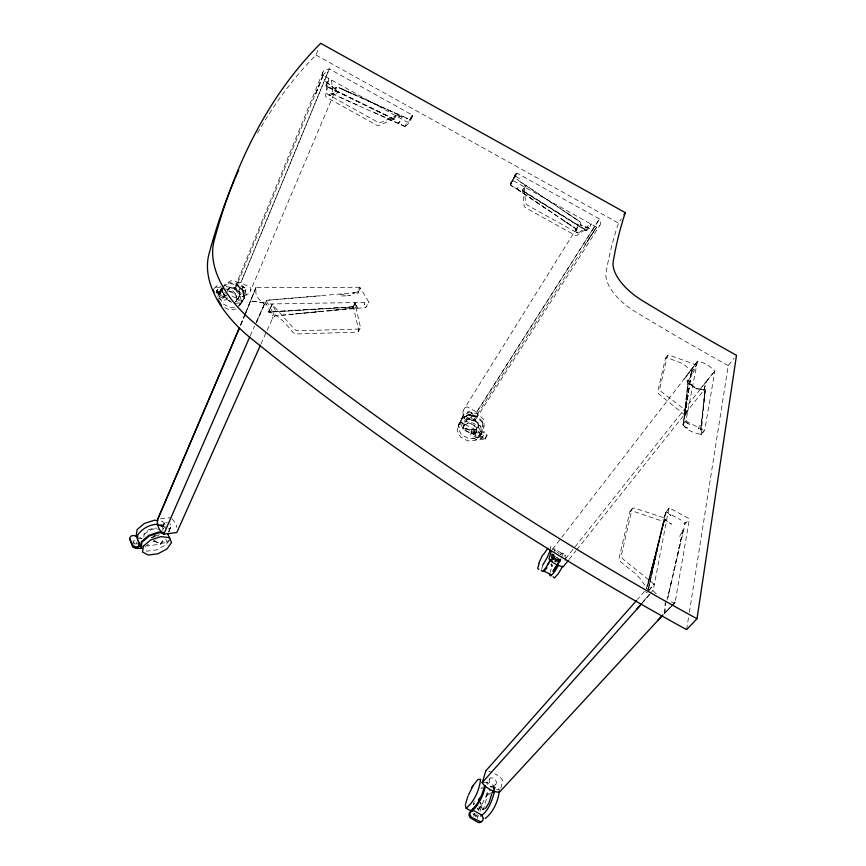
<?xml version="1.0" encoding="UTF-8"?>
<svg xmlns="http://www.w3.org/2000/svg" width="866" height="866" viewBox="0 0 866 866"><rect width="100%" height="100%" fill="white"/><g stroke="black" fill="none" stroke-linecap="round" stroke-linejoin="round"><path stroke-width="0.65" stroke-dasharray="4.33 3.25" d="M352.538 307.008L353.317 306.553L358.676 330.184A3.724 2.241 27.3 0 1 356.738 332.187L296.886 333.93A3.854 2.382 25.3 0 1 292.621 332.035C285.986 323.797 278.96 315.657 268.828 311.728L272.151 304.237L294.115 328.842A3.865 2.382 25.3 0 0 298.391 330.736L358.437 329.091A3.735 2.241 27.3 0 0 360.375 327.099L355.071 303.468L355.547 303.003L353.718 306.412L352.473 307.073L355.147 303.143M473.226 434.645L476.365 432.015L476.408 427.512L473.031 424.048L468.149 422.976L464.23 424.816L463.061 429.071L478.335 436.908L481.388 433.152L482.827 429.33M512.704 180.399L516.244 173.287L517.392 173.362L599.478 218.968L600.668 222.898A17.558 8.281 31.3 0 1 596.728 227.282L512.704 180.399C510.345 179.078 510.215 188.214 511.016 184.415L512.986 180.799M656.201 593.762A24.681 14.96 41 0 1 653.137 590.699L668.877 508.483L669.656 508.082L688.286 518.225L689.314 519.719L675.09 602.411L664.038 613.875M482.384 422.608L476.82 416.784L468.625 414.944L461.859 418.083L458.33 425.92C461.134 432.058 485.458 425.791 478.335 436.908M558.126 563.463L559.533 560.086L559.598 557.888L558.884 557.498L558.819 559.696L556.946 564.188M561.255 552.984L554.77 549.055L554.641 551.501M143.886 537.234L144.005 533.705L147.339 530.706M560.399 554.262L562.24 553.147L565.877 555.128L565.747 558.841L564.231 562.543M516.926 173.168L514.826 178.006L580.123 221.88L580.967 224.197L577.157 227.552L576.626 231.06L576.345 228.938M562.088 556.838L562.24 553.147M664.081 613.788L675.09 602.411L664.785 613.02L665.218 602.465M552.129 553.807L551.101 558.224M690.722 370.388L697.671 361.165A19.647 9.927 35.9 0 1 709.395 366.231L714.915 370.843L704.653 430.532L701.503 434.234C696.838 434.245 680.698 428.811 683.48 421.623L682.863 424.816M357.745 291.441L358.546 292.556A1.288 0.671 -23.1 0 1 357.203 293.314L356.944 291.745L359.812 287.263L368.992 302.321L365.484 307.614L276.936 315.679C275.269 314.596 270.701 320.756 273.158 317.541M664.785 613.02L665.402 602.92M226.329 286.527L234.156 288.226L240.975 294.808M550.202 550.321L550.43 546.673L554.067 548.665M586.683 230.183C583.143 232.153 598.525 214.92 587.061 230.324L585.871 230.551L522.826 191.202L522.447 190.087L524.125 187.056L525.64 203.012A2.988 1.451 30.1 0 0 527.697 205.361L576.074 232.207A2.988 1.44 31.3 0 0 578.975 232.618L590.677 224.078M133.212 543.805L133.407 540.839L136.85 540.406M222.919 287.36L222.562 292.589L226.567 299.528L231.763 302.386M483.131 782.399L486.476 782.604L490.578 777.939L493.057 777.982L495.395 779.703L496.499 782.301L495.85 784.574L492.375 787.4L490.243 786.761L486.811 783.416M577.882 232.056L577.795 233.171L576.399 231.991L577.525 232.911L577.806 230.886L575.489 228.44L577.806 230.886M230.681 301.455L223.829 297.688L224.207 293.52M213.891 288.757L216.976 285.693L220.862 286.863L221.512 289.331L218.936 292.307L218.546 294.224L219.585 296.28L221.62 297.633L224.132 297.319L224.511 293.141M227.487 291.301L227.671 289.222L231.06 287.079L235.758 288.042L239.362 291.636L240.066 296.031L237.219 299.376L241.982 302.256L239.373 305.687L241.701 301.498M687.626 380.445L687.084 381.181L688.86 384.255L686.933 380.943L688.167 380.012L690.538 383.93L693.201 386.344L697.498 388.704L705.13 389.494L700.735 429.98L705.281 389.527L701.406 430.034C702.261 432.697 699.609 434.992 699.934 434.775M359.812 287.263L255.99 287.664L255.881 293.141A22.852 13.737 24.4 0 0 264.087 304.063L368.992 302.321M474.373 431.051L474.178 432.935L475.434 434.743L477.631 435.717L479.851 435.446L481.16 434.061L483.693 435.446L482.936 437.298L480.403 439.527L476.484 439.776L472.739 437.947L470.671 434.775L471.873 429.677L474.373 431.051L473.399 434.775L474.665 436.583L476.863 437.557L479.082 437.298L481.225 433.552L480.662 426.786L475.001 421.114L466.926 419.231L460.257 422.034L459.207 423.344L457.14 430.38L460.485 436.94L467.737 440.924L475.553 440.48L480.305 435.804L479.732 429.027L474.059 423.344L465.962 421.461L459.272 424.264M684.963 415.106L659.47 394.528A3.388 1.797 35.7 0 1 657.759 391.573L665.413 358.589A3.258 1.667 35.1 0 1 667.838 358.059L680.86 362.822L684.681 365.041L691.544 371.265L696.773 364.857L691.62 372.153L691.966 371.308M493.436 790.734C498.903 782.236 484.7 788.807 493.295 785.895L493.306 789.013M700.735 429.98L705.097 389.808M512.055 181.21L511.156 183.062M412.476 115.146L408.092 122.052L406.858 121.944L322.899 75.223A17.84 8.281 25.3 0 1 325.042 69.8L329.286 68.869L412.476 115.146L409.715 119.627L338.325 87.249L403.188 116.769L337.729 87.304L336.387 87.249L335.402 92.207L333.93 93.874M216.121 293.184L216.381 290.9L217.669 289.331L220.224 290.727L219.823 292.643L220.862 294.711L222.898 296.053L225.073 296.129L226.491 294.905L223.807 297.709M217.669 289.331L217.269 292.762L219.271 296.269L222.865 298.478L226.621 298.489M494.746 789.716L495.049 787.129L492.213 787.27M366.632 306.672L365.484 307.614M336.387 87.249L335.369 87.856L334.395 92.803L250.404 291.149M471.873 429.677L471.44 432.935L473.507 436.107L477.242 437.925L481.16 437.676L483.693 435.446M471.84 416.99L473.042 414.002L470.032 411.372L468.225 411.361L464.024 417.509L469.026 414.944L476.787 416.903L470.26 415.041L471.927 412.411L470.227 415.03L471.613 415.821L471.84 416.99L468.917 418.419M394.052 119.151L326.341 86.481L325.854 85.323L328.56 78.46L326.731 92.63A3.042 1.44 25.1 0 0 328.539 94.849L377.349 121.933A3.02 1.451 26.3 0 0 380.542 122.496L396.076 115.957L394.571 119.086L393.51 119.227L326.363 86.091L328.885 78.709M493.598 787.032L493.252 789.316L493.62 787.021L495.85 784.574L493.739 785.451L491.163 784.52L489.333 782.204L489.106 779.606L490.578 777.939M685.19 414.782L691.544 371.265L684.995 414.987L687.139 411.437L661.472 391.811A3.399 1.797 35.6 0 1 659.751 388.856L667.361 355.85A3.269 1.667 35.1 0 1 669.786 355.331L696.6 365.03M686.619 629.625L688.513 617.62M689.358 612.294L728.252 365.625L734.032 358.394M683.35 422.294L688.178 380.001M217.896 296.583L218.654 292.102L220.213 290.186L223.72 288.205M220.213 290.186L219.087 296.886L223.114 303.858L230.432 307.863L235.238 307.343M656.406 550.971L664.612 519.643L671.529 524.211L664.612 519.643L647.432 586.25L665.618 512.575L669.093 508.158M664.861 516.331L665.618 512.575M697.466 361.252L686.013 420.248L686.944 421.536L704.469 430.803M682.938 424.47L683.61 425.574M671.291 582.363L667.004 600.051M679.68 536.39L683.122 529.819L673.889 570.889M683.122 529.819L667.816 597.605L685.038 523.984L689.239 519.232M459.207 423.344L458.114 428.14L461.448 434.7L468.69 438.672L476.484 438.228L481.225 433.552M648.255 588.707L663.562 522.025C664.785 521.776 665.045 520.747 666.257 518.582L634.94 508.245A3.886 2.306 38.3 0 0 632.007 509.219L621.355 555.409A4.07 2.511 39.6 0 0 623.303 559.317L654.025 584.128L648.569 591.023M664.991 515.649L647.432 586.25M663.735 521.711L648.06 590.027L640.223 578.661L635.861 574.039L621.019 562.121A4.059 2.511 39.6 0 1 619.082 558.224L629.788 512.087A3.875 2.306 38.3 0 1 632.721 511.113L664.2 521.743M648.439 589.594L663.562 522.025M665.359 513.765L666.939 512.315L681.001 520.044M353.111 306.737L268.395 312.269L272.151 304.237M223.212 286.711L228.786 283.312L236.84 284.892L242.956 290.933L243.27 296.226L245.987 289.222L245.056 287.718L241.127 286.538L239.958 287.415L238.962 290.489L239.568 292.405M168.675 531.919L171.089 525.846L169.801 523.789M463.061 429.071L464.23 424.816M217.972 293.596L221.036 290.521L220.386 288.042L216.511 286.884L213.426 289.948M460.409 422.034L465.031 424.502L466.2 420.27L470.097 418.419L474.969 419.49L478.313 422.933L478.281 427.436L475.153 430.056L463.256 428.627M648.634 581.108L651.145 571.289M241.82 301.974L244.234 298.337L242.956 290.933L244.234 298.337M664.612 519.643L646.296 588.718M475.207 817.028L476.094 813.769M224.132 297.319L219.163 294.581L220.494 289.85L222.973 286.852M500.765 788.277L502.8 780.353A20.849 15.783 48 0 0 494.832 773.695M558.613 562.813L560.475 559.458L559.501 557.552M576.756 549.78L703.809 390.274L706.418 381.267L714.915 370.908L565.574 558.743M480.468 802.295L482.427 809.385L483.304 809.851L486.887 797.51L486.021 797.045C487.255 796.417 487.157 789.391 487.526 791.448M554.781 561.493L555.333 558.646L550.96 556.156M478.692 810.078L481.128 804.709L476.571 812.741M477.426 818.392L478.346 815.252L474.644 813.25L473.421 814.332L473.042 813.488M480.056 811.312L482.265 803.767L487.19 793.83L490.784 789.143M550.126 572.404L551.166 568.865M237.728 307.181L241.419 301.833L239.936 294.527L233.852 288.605L226.048 286.895M473.713 816.389L474.644 813.25M474.146 804.904L473.269 804.438L474.373 800.747M541.64 569.135L542.711 565.606M703.842 390.209L706.418 381.267L700.529 388.433M558.04 563.376L559.869 558.494L558.473 561.991L558.169 559.869L556.708 558.31L554.792 557.877L552.822 558.927L555.55 555.972M663.724 522.891L664.146 522.09M691.533 372.315L691.88 371.633M462.433 417.066L460.29 423.16L463.602 429.698L470.801 433.65L478.562 433.195L482.557 429.991L484.202 426.299L483.65 419.555L478.043 413.916L470.022 412.064L463.397 414.868L462.433 417.066L469.069 414.262L477.112 416.124L482.741 421.764L483.293 428.518M463.397 414.868L461.253 420.963L464.555 427.49L471.732 431.43L479.483 430.965M699.447 425.661L698.267 429.027L701.287 425.033M514.826 178.006C513.062 179.847 514.956 172.973 516.352 173.222L512.488 180.388M168.881 531.789L171.089 525.846L168.199 532.936M322.931 72.062L235.281 286.516M467.088 418.798L475.196 420.67L480.857 426.364L481.388 433.152M245.987 289.222L245.5 290.456L243.801 290.857L241.701 290.229L240.185 288.865L239.958 287.415M322.964 75.32L234.957 289.861L244.981 295.295A15.545 9.364 23 0 0 250.739 287.902L240.748 282.403A15.512 9.374 23.5 0 0 234.903 289.753L234.957 289.861M221.036 290.521L221.512 289.331M257.483 133.115A4455.873 1205.082 54.1 0 1 315.993 55.013L318.818 47.987M244.19 298.51L242.718 290.586L236.754 284.979L241.971 289.59L243.14 286.668L241.939 289.569L240.467 288.8L239.287 289.19M255.719 287.826L245.587 312.886M485.263 439.235L486.443 435.154L483.466 432.556L480.944 433.271L479.742 436.204L480.857 438.943L484.505 439.96L487.147 435.241L486.021 432.524L482.394 431.495L480.944 433.271M481.637 432.21L480.435 435.143L481.55 437.882L483.423 438.91L485.956 438.174M559.555 563.008L561.081 559.306M558.57 562.857L560.562 558.04M551.306 558.483L552.844 554.792M552.01 558.906L554.067 553.959M475.153 430.056L478.454 427.003M162.96 528.92L162.483 526.615L164.789 522.945L167.322 522.642M476.733 412.01L476.928 412.227A15.285 9.374 31.8 0 1 473.312 420.746L463.332 415.258A15.285 9.364 32.4 0 1 467.045 406.793L476.733 412.01L599.478 218.968L592.615 229.566L580.588 225.095L580.967 224.197M240.293 325.324L245.056 314.131M245.327 313.968L240.034 326.406L244.266 316.458M245.857 312.723L255.99 287.664L244.797 315.213M163.522 525.943L160.004 525.673L163.501 525.965L164.789 522.945L162.483 526.615M465.031 424.502L475.326 429.623M545.861 208.598L517.11 189.08L518.16 186.775L517.143 189.102L510.983 185.465M466.2 420.27L469.913 418.852L474.785 419.923L478.14 423.377L478.281 427.436M250.22 335.867L254.55 325.941M511.016 184.415L511.059 183.148M256.455 322.379L264.52 304.215L256.347 322.672M256.163 322.314L264.26 304.172M261.012 343.986L266.512 331.656M267.064 330.422L272.53 318.471L272.119 317.075L272.53 318.471M393.532 119.151L395.632 115.795M458.33 425.92L460.409 421.634M405.894 126.328L404.714 126.468L407.345 122.138M405.515 125.851C408.059 125.483 411.047 118.685 412.692 115.773M358.253 292.134L360.473 287.631M410.776 119.681L412.725 115.524M550.841 561.298L554.294 555.225M513.008 179.392L510.583 184.296M551.999 560.194L554.435 556.167L551.469 554.543M577.157 227.552L463.472 410.083M514.112 177.27L516.244 173.287M358.394 331.526L360.094 328.43M586.141 230.291L522.956 191.007L524.493 187.348M264.52 302.927L250.675 301L264.52 302.927L266.317 300.827L268.049 300.199L320.517 295.858M153.444 541.055L160.546 543.393L167.073 542.56L168.394 540.222M688.816 379.99L696.372 366.903M329.6 94.275C327.251 96.472 333.064 91.136 334.016 94.426L333.107 94.221L335.196 94.513L330.628 93.68M685.136 415.128L691.414 371.471M334.861 88.678L324.49 80.711L240.943 282.413L329.286 68.869L324.49 80.711L334.861 88.678L335.369 87.856M476.83 412.075L592.615 229.566L580.588 225.095M473.182 420.757L596.62 227.282M476.008 418.798L599.618 225.723M728.252 365.625A832.551 256.455 31.5 0 1 634.821 311.381A43.138 21.109 33.4 0 1 606.07 272.444A3132.593 762.253 49.9 0 1 618.519 223.114L621.236 218.925M575.858 229.945L576.41 229.089L575.392 230.659M555.117 561.016L558.462 556.037M555.117 561.677L558.884 557.498M555.82 562.056L559.598 557.888M162.169 530.457L165.06 526.214L162.624 521.31L159.106 520.845M665.553 358.264L667.513 355.525M235.043 303.392L241.029 302.732L246.28 295.566L244.829 288.302L238.81 282.413L231.049 280.725L225.247 284.016L223.709 285.899L229.522 282.619L237.295 284.308L243.335 290.207L244.786 297.482M486.021 797.045L489.138 792.747L491.823 792.899L490.004 793.213L486.887 797.51M689.563 371.947L551.198 550.917M685.287 415.16L687.474 411.805M629.972 511.633L632.191 508.753M558.483 562.034L560.475 559.458L558.473 561.991M683.328 424.199L686.078 420.649M241.029 302.732L242.523 300.805L235.346 301.606M157.742 536.281L159.247 534.354M336.473 93.853L337.892 92.045M237.219 299.376L240.066 296.031M227.91 290.998L232.618 291.972L236.256 295.587L236.667 300.361L235.953 295.955L232.315 292.351L227.606 291.377M160.838 544.151L160.546 543.393L163.577 539.54L163.869 540.297L160.838 544.151L147.231 545.905M569.211 559.263L575.912 550.841M666.127 511.871L669.656 508.082M227.671 289.222L230.757 287.447L235.455 288.421L239.07 292.015L239.763 296.41M219.163 294.581L222.032 291.214L225.896 293.152M169.519 540.168L165.633 544.963L156.508 549.899L146.819 551.177L144.503 549.964M409.715 119.627L409.423 120.406L410.592 119.93M644.477 591.337L637.517 599.456M642.02 603.385L651.329 592.506M641.836 603.277L651.297 592.279M648.493 590.558L654.025 584.128M643.481 601.35L649.63 594.206M650.474 593.232L652.986 590.309M234.101 303.338L236.959 299.982M700.789 434.537L703.971 430.846M239.287 305.276L240.932 303.457M148.476 544.259L144.6 546.976M322.899 75.223L325.432 72.538M577.081 226.351L578.705 224.662M703.614 390.317L704.892 389.256M461.859 418.083L468.625 414.944L461.989 417.964M334.395 92.803L331.31 94.914M227.769 297.872L225.355 300.069L221.599 300.058L217.994 297.85M144.297 534.463L148.476 530.717L154.592 528.682L159.506 529.375M675.058 602.498L671.085 601.989M473.421 814.332L477.112 816.324L478.346 815.252M473.41 434.202L476.549 431.582M473.269 804.438L474.828 803.291M484.007 808.259L482.427 809.385L480.652 802.934M483.304 809.851L485.685 808.162M393.521 118.999L394.571 119.086M700.713 434.667L701.503 434.234M564.015 556.243L565.877 555.128M274.425 316.512L273.212 313.286M220.494 289.85L223.991 287.848M218.654 292.102L224.489 288.811L232.315 290.532L238.41 296.464L239.904 303.782M219.488 291.82L216.435 292.275M151.669 537.494L155.068 535.653M153.152 541.293L155.425 540.059M168.502 528.888L170.58 527.859M464.035 425.249L467.965 423.409L472.847 424.492L476.224 427.945L476.365 432.015M393.792 118.945L379.178 125.364A3.02 1.451 26.3 0 1 375.996 124.801L327.359 97.815A3.031 1.451 25.1 0 1 325.551 95.596L326.688 88.808L326.298 85.864L394.127 118.923M326.363 86.091L326.179 85.572M514.924 176.837L514.166 177.108M332.187 94.546L333.345 94.08L332.587 94.34M472.858 415.409L471.44 415.951L469.469 415.399L467.369 412.389M151.269 537.894L156.183 536.249M148.183 529.96L154.289 527.924L156.746 528.271M555.279 558.602L549.531 560.248L555.442 558.895M560.031 561.006L558.364 561.471L556.253 560.638L554.695 558.884L554.424 557.033M480.922 788.298L482.698 787.963L481.832 787.486M353.241 306.889L268.828 311.728M136.925 543.751L134.62 544.043L133.407 540.839M138.289 538.717L141.818 538.273M153.747 536L157.45 535.534M160.427 518.886L170.461 517.706M236.126 309.032L228.905 309.822L223.666 306.943M328.842 310.602L357.615 307.722L354.107 302.645L357.615 307.722L283.171 315.062M319.381 311.543L294.905 313.947M268.85 300.112L356.824 292.567M269.25 312.128L352.938 307.073M496.629 789.662L499.498 789.543L495.049 787.129M471.093 431.517L473.605 432.892L479.721 432.632M341.68 295.977L350.459 295.707L340.284 294.245M704.274 389.657L696.903 389.115L689.574 383.844M466.211 418.559L467.185 418.549M473.605 432.892L479.894 432.892M685.038 523.984C682.581 524.688 684.822 521.213 686.034 522.815M157.807 525.532L164.41 526.225L165.428 526.993M159.799 525.619L165.395 526.939M159.463 524.504L164.139 525.132L166.099 529.039M157.525 525.326L164.291 526.247M556.795 557.509L551.674 555.063M154.245 541.315L160.546 543.393M331.981 93.723L404.693 126.447M374.329 112.515L399.085 123.513M357.799 105.176L337.524 96.126M395.838 114.951L402.441 117.917L395.535 113.327M343.207 89.718L352.321 93.842M404.141 126.198L401.337 124.628M690.538 383.93L694.045 387.08L698.472 389.354M139.707 537.461L142.024 538.695M478.389 806.787L480.229 807.783M480.403 435.901L482.936 437.298M552.605 549.001L558.7 552.692M552.476 554.034L554.825 555.333M511.503 185.8L514.328 187.348M231.839 295.88L237.511 298.997M216.381 290.9L218.936 292.307M221.988 291.236L225.225 296.486L226.924 297.417M315.993 55.013L618.519 223.114M522.447 190.087L523.053 190.91M522.945 190.65L586.358 230.226L582.915 231.027L577.254 235.26A2.988 1.451 31.3 0 1 574.353 234.87L526.149 208.111A2.988 1.451 30.1 0 1 524.092 205.762L522.815 190.368M515.887 176.372L522.111 180.409M645.592 591.716L647.367 592.864M686.121 427.533L683.296 425.585M566.916 213.004L579.592 221.49L520.672 182.022L526.095 187.283M516.461 188.615L576.745 229.165M563.69 220.657L572.08 226.318M517.11 189.08L576.507 229.306M694.045 387.08L690.992 384.461L691.349 384.969L688.448 380.271M236.754 284.979L241.939 289.569M266.317 300.827L272.747 312.258M265.083 301.909L272.703 316.014M222.313 291.247L225.225 296.486M273.353 306.607L275.572 310.742M476.722 815.48L477.112 816.324M478.606 810.403L477.577 808.097L478.433 810.468M165.785 539.312L167.073 542.56M136.514 542.159L137.326 544.292M163.403 524.558L163.804 526.723M410.614 118.902L410.733 119.562M331.646 80.17L332.566 93.333M482.503 422.576L482.849 429.623M171.998 518.907A19.388 14.657 20.2 0 1 176.848 527.491M488.727 771.444A20.849 15.783 48 0 1 491.801 772.32M557.152 552.486A16.876 10.955 38.5 0 1 558.819 553.309M559.631 553.775A16.876 10.955 38.5 0 1 561.222 554.814M684.541 415.799L684.021 420.746L690.245 425.022L684.021 420.746L688.145 383.454L684.541 415.799M463.84 418.04L464.479 418.451L463.84 418.04M323.115 75.439L315.192 95.325L323.115 75.439M512.704 180.139L510.583 184.09L512.704 180.139M589.605 237.652L584.907 244.948L596.436 227.217L589.605 237.652M669.613 514.588L670.728 515.313L669.613 514.588M697.498 361.198L684.075 379.34L697.552 361.165M364.738 304.496L364.164 303.663L364.738 304.496M400.103 121.218L398.403 123.178L400.103 121.218M242.891 296.648L242.101 296.28L242.891 296.648M686.381 427.382L687.398 428.064L686.381 427.382M354.519 293.033L352.927 293.033L354.519 293.033M330.671 95.628L329.112 95.054L330.671 95.628M488.294 783.286L487.06 782.409L488.294 783.286M407.561 118.804L406.219 118.047L407.561 118.804"/><path stroke-width="1.3" d="M491.682 794.187L488.944 802.901L485.685 808.162M499.357 790.842C498.145 801.126 493.447 812.081 485.155 818.565M494.605 791.015C492.256 799.967 488.825 810.76 480.684 816.151M485.425 786.047C483.455 795.15 479.093 804.395 472.338 810.955L473.063 808.53M484.549 785.581C482.373 794.782 478.292 804.731 470.639 810.717L466.157 808.303L465.291 804.785M136.233 535.61L137.099 529.591L144.308 523.475L154.429 520.206L157.937 520.683M141.028 548.146L141.927 542.17L149.201 536.043L159.376 532.72L164.075 533.315M697.011 618.746L736.511 355.298A836.924 253.067 31.5 0 1 642.366 300.643A43.462 20.925 33.3 0 1 613.215 261.662A3209.667 762.188 49.6 0 1 625.317 212.657L320.701 43.3A4626.648 1217.737 53.9 0 0 214.162 240.542A119.941 70.005 25.9 0 0 256.682 324.923A1074.652 373.527 32.2 0 0 697.011 618.746L686.619 629.625A1067.746 377.63 32.2 0 1 250.859 338.249A118.869 70.406 25.8 0 1 209.009 253.965A4455.873 1205.082 54.1 0 1 234.924 178.721M213.426 289.948L214.064 292.427M550.982 574.515L544.054 571.268L544.66 569.254M485.729 771.097L482.21 782.907A20.557 15.426 47 0 0 499.444 792.238L663.01 614.871M465.67 803.54L467.965 796.038M539.096 563.625L537.656 568.334L538.89 569.492M551.523 561.514L551.913 560.378M538.869 563.03L542.571 555.052M550.202 550.321L547.117 557.704L542.625 565.314M157.796 519.21L239.492 327.651L157.666 519.362A19.182 14.441 21.3 0 0 163.555 534.181L176.794 532.536L260.46 345.22M163.739 534.279L249.679 337.101M468.517 794.934L472.912 786.112M550.787 559.717L545.201 568.8L542.538 571.495L541.282 570.315M558.408 565.325L554.543 571.831L550.744 575.977L549.423 574.775M562.716 566.245L558.213 573.844L554.392 577.979L553.049 576.756M547.431 564.989L550.159 560.475M557.661 564.589L553.471 570.575M478.443 800.032L479.742 797.932M551.393 550.852L548.99 558.906A16.692 10.738 38.2 0 0 563.181 566.678L563.387 566.57M623.953 214.746L625.317 212.657M557.747 563.798L553.028 571.441L557.899 563.885M543.426 554.619L547.745 548.405M471.786 787.259L477.88 779.519L480.598 779.303C479.32 790.041 474.546 801.277 466.157 808.303M563.344 566.645L568.377 560.324M544.054 571.268L546.987 567.76M641.176 604.371L482.113 782.723M636.889 609.047L641.132 604.122M485.49 771.227L636.618 600.463M657.662 620.413L662.241 615.683M481.702 821.758L479.591 822.7L477.577 822.17L469.946 817.493L468.896 814.83L469.599 812.514L471.721 811.583M550.819 574.678L550.267 574.667M142.186 548.102L137.337 548.557L135.399 547.518M139.264 546.349L142.002 546.186M163.782 532.558L159.073 531.962L148.865 535.307L141.602 541.456L140.281 546.002L138.181 540.514M158.294 524.352C150.413 523.952 142.035 528.52 137.694 535.08L137.705 538.36M218.2 299.982L221.577 305.795M167.593 533.759L170.017 538.609M139.036 544.465L139.123 546.154L137.683 547.777L135.128 548.113L132.639 546.987L129.489 538.663M235.433 177.53A4455.873 1205.082 54.1 0 1 238.745 170.05M493.079 790.463L492.722 792.747L493.079 790.463M143.431 546.078L142.522 552.043L148.313 555.052L158.013 553.753L167.149 548.806L171.555 542.452L169.141 537.624L160.914 536.606L150.716 539.951L143.431 546.078M483.304 818.435L482.622 820.762L480.511 821.715L472.598 817.991L470.855 816.497L469.805 813.834L470.498 811.518L472.62 810.587L474.633 811.117L480.511 814.289L482.232 815.783L483.304 818.435M139.643 544.92L138.203 546.554L135.648 546.879L133.148 545.753L130.084 539.107L129.997 537.429L131.448 535.816L133.992 535.502L136.471 536.628L139.643 544.92M551.999 566.05L551.306 564.177L551.945 566.018"/></g></svg>
